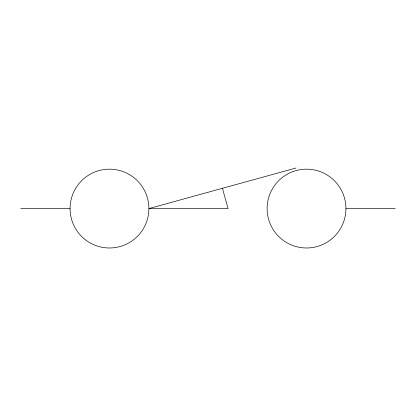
<?xml version="1.0" encoding="UTF-8"?>
<svg xmlns="http://www.w3.org/2000/svg" width="416" height="416" viewBox="0 0 416 416"><rect width="100%" height="100%" fill="white"/><g stroke="black" fill="none" stroke-linecap="round" stroke-linejoin="round"><path stroke-width="0.62" d="M296.031 168.012L148.886 208.577A39.411 39.411 0 0 1 89.768 242.71A39.411 39.411 0 0 1 89.768 174.45A39.411 39.411 0 0 1 148.886 208.577L228.051 208.577L222.456 188.297M20.8 208.577L70.065 208.577M345.935 208.577A39.411 39.411 0 0 0 286.822 174.45A39.411 39.411 0 0 0 286.822 242.71A39.411 39.411 0 0 0 345.935 208.577L395.2 208.577"/></g></svg>
